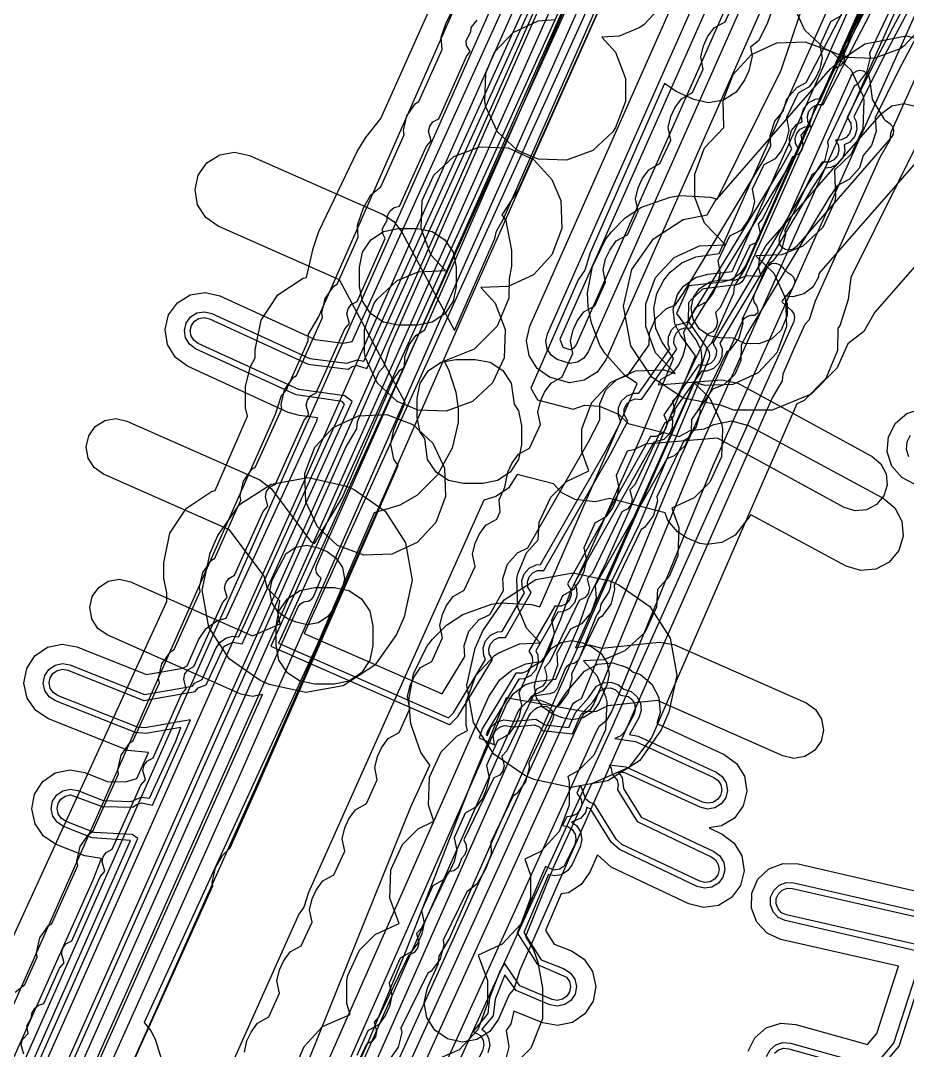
# Model space of a CAD drawing. Header units: metres. Extents: x 3158 to 3711, y 9867 to 11440.
# Drawn here: x 3415.5 to 3461.3, y 10950.5 to 11003.7 of the extents above; entities that cross this region are included whole.
import ezdxf

# ---------------------------------------------------------------- set-up
doc = ezdxf.new("R2010")
doc.units = ezdxf.units.M
doc.layers.add('AI_GREENING_EXCLUSIONS', color=1, linetype='Continuous')
doc.layers.add('AI_GREENING_LAWN', color=82, linetype='Continuous')

msp = doc.modelspace()

# ---------------------------------------------------------------- linework, layer by layer
at = {"layer": 'AI_GREENING_EXCLUSIONS'}
for points in [[(3382.78, 10873.394), (3462.328, 11052.43), (3511.922, 11163.78)], [(3503.509, 11137.439), (3438.195, 10990.621), (3426.71, 10964.515), (3405.97, 10918.159), (3385.339, 10871.288), (3385.121, 10870.977), (3384.93, 10870.855), (3384.061, 10869.104), (3383.238, 10867.868), (3382.631, 10867.115), (3382.327, 10866.87), (3381.953, 10866.761), (3381.565, 10866.803), (3381.223, 10866.99), (3380.978, 10867.295), (3380.869, 10867.669), (3380.911, 10868.057), (3382.097, 10869.729), (3382.937, 10871.286), (3463.241, 11052.023), (3463.241, 11052.023), (3512.836, 11163.374)], [(3521.677, 11141.422), (3508.024, 11110.765), (3499.294, 11091.365), (3466.273, 11016.705), (3450.337, 10981.102), (3445.111, 10968.402), (3444.895, 10968.077), (3444.56, 10967.858), (3444.271, 10967.293), (3435.504, 10947.951)], [(3522.588, 11141.009), (3508.935, 11110.353), (3500.208, 11090.959), (3467.187, 11016.3), (3451.255, 10980.705), (3446.036, 10968.022), (3445.742, 10967.526), (3445.364, 10967.211), (3445.181, 10966.879), (3436.421, 10947.553)], [(3504.422, 11137.032), (3439.109, 10990.216), (3427.624, 10964.108), (3406.885, 10917.755)], [(3413.938, 10950.256), (3428.65, 10983.373), (3428.956, 10984.343), (3429.196, 10984.603), (3429.765, 10985.884), (3430.329, 10987.165), (3430.359, 10987.516), (3430.871, 10988.399), (3443.338, 11016.751), (3443.645, 11017.754), (3443.892, 11018.023), (3445.027, 11020.584), (3445.06, 11020.945), (3445.595, 11021.847), (3458.601, 11050.998)], [(3413.938, 10950.256), (3428.65, 10983.373), (3428.956, 10984.343), (3429.196, 10984.603), (3429.765, 10985.884), (3430.329, 10987.165), (3430.359, 10987.516), (3430.871, 10988.399), (3443.338, 11016.751), (3443.645, 11017.754), (3443.892, 11018.023), (3445.027, 11020.584), (3445.06, 11020.945), (3445.595, 11021.847), (3458.601, 11050.998)], [(3462.252, 11049.365), (3449.235, 11020.188), (3448.928, 11019.223), (3448.69, 11018.966), (3448.118, 11017.684), (3447.553, 11016.399), (3447.523, 11016.054), (3447.016, 11015.177), (3434.543, 10986.812), (3434.237, 10985.816), (3433.99, 10985.547), (3432.86, 10982.988), (3432.827, 10982.627), (3432.296, 10981.728), (3417.6, 10948.643)], [(3462.252, 11049.365), (3449.235, 11020.188), (3448.928, 11019.223), (3448.69, 11018.966), (3448.118, 11017.684), (3447.553, 11016.399), (3447.523, 11016.054), (3447.016, 11015.177), (3434.543, 10986.812), (3434.237, 10985.816), (3433.99, 10985.547), (3432.86, 10982.988), (3432.827, 10982.627), (3432.296, 10981.728), (3417.6, 10948.643)], [(3469.043, 11017.102), (3460.446, 10997.909), (3460.412, 10997.548), (3459.887, 10996.662), (3456.553, 10989.228), (3456.243, 10988.266), (3456.007, 10988.012), (3455.432, 10986.73), (3454.866, 10985.444), (3454.836, 10985.102), (3454.33, 10984.228), (3441.28, 10954.618), (3440.975, 10953.636), (3440.729, 10953.367), (3440.166, 10952.09), (3439.718, 10951.451), (3439.06, 10951.032), (3438.292, 10950.896), (3437.53, 10951.066), (3436.891, 10951.514), (3436.472, 10952.172), (3436.336, 10952.94), (3436.506, 10953.702), (3437.067, 10954.978), (3437.099, 10955.339), (3437.62, 10956.231), (3450.651, 10985.799), (3450.96, 10986.805), (3451.206, 10987.074), (3452.345, 10989.636), (3452.38, 10989.997), (3452.919, 10990.9), (3456.236, 10998.296), (3456.548, 10999.279), (3456.795, 10999.545), (3465.371, 11018.702)], [(3469.043, 11017.102), (3460.446, 10997.909), (3460.412, 10997.548), (3459.887, 10996.662), (3456.553, 10989.228), (3456.243, 10988.266), (3456.007, 10988.012), (3455.432, 10986.73), (3454.866, 10985.444), (3454.836, 10985.102), (3454.33, 10984.228), (3441.28, 10954.618), (3440.975, 10953.636), (3440.729, 10953.367), (3440.166, 10952.09), (3439.718, 10951.451), (3439.06, 10951.032), (3438.292, 10950.896), (3437.53, 10951.066), (3436.891, 10951.514), (3436.472, 10952.172), (3436.336, 10952.94), (3436.506, 10953.702), (3437.067, 10954.978), (3437.099, 10955.339), (3437.62, 10956.231), (3450.651, 10985.799), (3450.96, 10986.805), (3451.206, 10987.074), (3452.345, 10989.636), (3452.38, 10989.997), (3452.919, 10990.9), (3456.236, 10998.296), (3456.548, 10999.279), (3456.795, 10999.545), (3465.371, 11018.702)], [(3414.961, 10956.096), (3423.019, 10973.688), (3423.019, 10974.139), (3422.87, 10974.889), (3422.87, 10975.691), (3423.174, 10977.222), (3424.042, 10978.519), (3425.339, 10979.387), (3425.525, 10979.424), (3427.191, 10983.277), (3427.094, 10983.702), (3427.094, 10984.833), (3427.357, 10985.844), (3427.601, 10986.296), (3427.601, 10986.715), (3427.905, 10988.246), (3428.773, 10989.543), (3430.07, 10990.411), (3430.256, 10990.448), (3430.585, 10991.953), (3430.887, 10992.832), (3432.875, 10996.971), (3433.317, 10997.687), (3434.085, 10998.679), (3442.356, 11017.204)], [(3447.213, 11009.732), (3430.126, 10972.038), (3437.265, 10968.913), (3438.43, 10970.84), (3438.392, 10971.419), (3438.643, 10972.158), (3439.158, 10972.745), (3439.719, 10973.022), (3440.432, 10974.257), (3440.391, 10974.881), (3440.642, 10975.62), (3441.157, 10976.207), (3441.694, 10976.472), (3444.828, 10981.948), (3445.411, 10983.086), (3445.407, 10983.92), (3445.721, 10984.634), (3446.285, 10985.174), (3446.869, 10985.401), (3447.966, 10986.967), (3447.98, 10987.593), (3448.294, 10988.307), (3448.858, 10988.847), (3449.299, 10989.018), (3449.721, 10989.622), (3453.921, 10996.593), (3454.262, 10997.256), (3454.217, 10997.794), (3454.453, 10998.538), (3454.884, 10999.048), (3455.086, 10999.684), (3455.589, 11000.281), (3456.086, 11000.538), (3464.845, 11017.469)], [(3446.029, 11010.269), (3428.398, 10971.375), (3437.627, 10967.333), (3437.707, 10967.373), (3438.075, 10967.74), (3439.861, 10970.695), (3439.699, 10970.977), (3439.681, 10971.249), (3439.769, 10971.508), (3439.949, 10971.713), (3440.194, 10971.834), (3440.532, 10971.83), (3441.871, 10974.148), (3441.698, 10974.439), (3441.68, 10974.711), (3441.768, 10974.97), (3441.948, 10975.175), (3442.193, 10975.296), (3442.523, 10975.294), (3445.961, 10981.311), (3446.861, 10983.014), (3446.67, 10983.365), (3446.676, 10983.638), (3446.786, 10983.888), (3446.983, 10984.077), (3447.238, 10984.176), (3447.574, 10984.142), (3449.39, 10986.734), (3449.243, 10987.038), (3449.249, 10987.311), (3449.359, 10987.561), (3449.556, 10987.75), (3449.811, 10987.849), (3450.104, 10987.834), (3455.035, 10995.923), (3455.69, 10997.107), (3455.532, 10997.377), (3455.509, 10997.649), (3455.591, 10997.91), (3455.767, 10998.118), (3456.01, 10998.244), (3456.321, 10998.255), (3456.164, 10998.524), (3456.141, 10998.796), (3456.224, 10999.056), (3456.4, 10999.265), (3456.643, 10999.391), (3456.962, 10999.399), (3466.021, 11016.913)], [(3446.303, 11010.145), (3428.797, 10971.528), (3437.583, 10967.681), (3437.841, 10967.934), (3439.51, 10970.694), (3439.409, 10970.899), (3439.384, 10971.289), (3439.509, 10971.658), (3439.766, 10971.951), (3440.116, 10972.124), (3440.365, 10972.14), (3441.518, 10974.138), (3441.408, 10974.361), (3441.383, 10974.751), (3441.508, 10975.12), (3441.765, 10975.413), (3442.115, 10975.586), (3442.352, 10975.601), (3445.7, 10981.458), (3446.502, 10982.986), (3446.375, 10983.313), (3446.383, 10983.703), (3446.54, 10984.061), (3446.822, 10984.33), (3447.186, 10984.472), (3447.435, 10984.466), (3449.038, 10986.754), (3448.947, 10986.986), (3448.956, 10987.376), (3449.113, 10987.733), (3449.395, 10988.003), (3449.938, 10988.14), (3454.778, 10996.077), (3455.34, 10997.107), (3455.243, 10997.294), (3455.21, 10997.683), (3455.329, 10998.055), (3455.58, 10998.353), (3455.871, 10998.503), (3455.843, 10998.829), (3455.961, 10999.201), (3456.213, 10999.499), (3456.559, 10999.679), (3456.778, 10999.697), (3465.749, 11017.041)], [(3431.02, 10949.147), (3439.677, 10968.785), (3440.248, 10969.642), (3440.859, 10970.14), (3441.583, 10970.463), (3442.459, 10970.611), (3443.378, 10972.737), (3443.908, 10974.224), (3444.846, 10976.152), (3447.584, 10982.294), (3449.216, 10986.259), (3448.628, 10987.097), (3448.316, 10987.817), (3448.208, 10988.843), (3448.364, 10989.613), (3448.717, 10990.318), (3449.047, 10990.724), (3449.655, 10991.206), (3450.371, 10991.517), (3451.583, 10991.694), (3462.009, 11015.171)], [(3431.934, 10948.742), (3440.592, 10968.382), (3440.945, 10968.926), (3441.575, 10969.394), (3442.082, 10969.556), (3443.139, 10969.677), (3444.311, 10972.377), (3444.816, 10973.806), (3445.757, 10975.738), (3448.502, 10981.897), (3450.353, 10986.396), (3449.578, 10987.462), (3449.288, 10988.049), (3449.208, 10988.818), (3449.43, 10989.57), (3449.733, 10989.997), (3450.359, 10990.45), (3450.99, 10990.628), (3452.262, 10990.759), (3463.157, 11015.292)], [(3463.38, 11014.562), (3452.954, 10991.085), (3452.662, 10990.652), (3452.239, 10990.345), (3451.737, 10990.202), (3450.021, 10990.025), (3449.38, 10988.583), (3450.407, 10987.172), (3450.635, 10986.704), (3450.69, 10986.186), (3450.564, 10985.68), (3444.161, 10971.302), (3444.869, 10971.457), (3445.511, 10971.283), (3448.484, 10971.59), (3449.245, 10971.47), (3456.083, 10968.444), (3456.561, 10968.107), (3456.875, 10967.613), (3456.975, 10967.037), (3456.847, 10966.465), (3456.511, 10965.987), (3456.016, 10965.673), (3455.44, 10965.573), (3454.869, 10965.701), (3448.396, 10968.565), (3445.819, 10968.299), (3445.226, 10967.998), (3444.641, 10967.981), (3440.569, 10968.703), (3438.835, 10964.489), (3435.398, 10955.659), (3433.428, 10950.912), (3418.391, 10917.058)], [(3468.442, 11012.892), (3463.683, 11002.599), (3462.084, 10997.87), (3458.389, 10990.447), (3458.244, 10989.304), (3457.818, 10987.951), (3457.72, 10987.825), (3457.704, 10986.676), (3457.1, 10985.231), (3455.977, 10984.087), (3455.603, 10983.914), (3448.087, 10966.634), (3446.918, 10965.107), (3444.986, 10964.258), (3443.03, 10959.997), (3441.562, 10956.357), (3441.975, 10955.683), (3442.212, 10955.037), (3442.457, 10953.688), (3442.457, 10952.104), (3441.837, 10950.582), (3440.65, 10949.395)], [(3449.104, 11012.696), (3441.195, 10994.98), (3440.339, 10993.689), (3440.549, 10993.374), (3440.853, 10991.844), (3440.853, 10991.038), (3440.722, 10990.378), (3440.707, 10989.376), (3440.102, 10987.932), (3438.915, 10986.745), (3437.359, 10986.125), (3437.591, 10985.687), (3437.969, 10984.511), (3438.09, 10983.678), (3438.085, 10982.955), (3437.771, 10981.615), (3437.019, 10980.241), (3435.948, 10979.175), (3435.077, 10978.669), (3433.741, 10978.268), (3430.781, 10971.423), (3421.847, 10951.921), (3422.2, 10951.485), (3422.432, 10951.049), (3422.882, 10949.549)], [(3417.726, 10945.878), (3427.981, 10968.884), (3427.463, 10968.774), (3426.856, 10968.902), (3419.934, 10971.965), (3419.456, 10972.302), (3419.142, 10972.796), (3419.042, 10973.373), (3419.17, 10973.944), (3419.506, 10974.423), (3420.001, 10974.736), (3420.577, 10974.837), (3421.148, 10974.709), (3427.463, 10971.914), (3428.88, 10972.542), (3428.773, 10973.13), (3428.874, 10973.732), (3428.237, 10974.367), (3428.057, 10975.007), (3426.268, 10977.397), (3419.751, 10980.281), (3419.272, 10980.617), (3418.959, 10981.112), (3418.859, 10981.688), (3418.986, 10982.259), (3419.323, 10982.738), (3419.817, 10983.052), (3420.394, 10983.152), (3420.965, 10983.024), (3427.841, 10979.982), (3428.435, 10979.509), (3430.459, 10976.804), (3430.668, 10976.698), (3432.087, 10979.06), (3434.746, 10985.175), (3435.079, 10985.656), (3435.318, 10985.81), (3435.34, 10986.343), (3435.563, 10986.959), (3435.897, 10987.44), (3436.368, 10987.743), (3446.809, 11011.747)], [(3413.814, 10944.05), (3421.531, 10961.438), (3421.231, 10961.646), (3419.273, 10961.746), (3417.792, 10962.337), (3417.563, 10962.485), (3417.408, 10962.71), (3417.351, 10962.977), (3417.401, 10963.246), (3417.549, 10963.475), (3417.775, 10963.63), (3418.042, 10963.687), (3419.676, 10963.093), (3421.273, 10963.045), (3421.462, 10963.199), (3421.724, 10963.277), (3422.293, 10963.156), (3424.254, 10967.574), (3421.895, 10967.15), (3421.513, 10967.189), (3417.382, 10968.835), (3417.153, 10968.983), (3416.998, 10969.208), (3416.942, 10969.476), (3416.991, 10969.744), (3417.14, 10969.973), (3417.365, 10970.128), (3417.632, 10970.185), (3417.901, 10970.135), (3421.845, 10968.564), (3424.5, 10969.04), (3424.654, 10969.23), (3425.054, 10969.376), (3425.994, 10971.385), (3426.438, 10971.593), (3426.918, 10971.501), (3432.601, 10984.037), (3432.225, 10984.32), (3429.847, 10984.652), (3424.642, 10987.039), (3424.421, 10987.199), (3424.278, 10987.431), (3424.234, 10987.701), (3424.298, 10987.967), (3424.458, 10988.188), (3424.69, 10988.331), (3424.96, 10988.375), (3425.226, 10988.311), (3430.333, 10985.969), (3432.4, 10985.709), (3432.604, 10985.843), (3432.872, 10985.896), (3433.374, 10985.743), (3444.695, 11010.716)], [(3413.353, 10946.215), (3419.211, 10959.292), (3419.645, 10960.393), (3418.792, 10960.539), (3417.311, 10961.129), (3416.656, 10961.554), (3416.214, 10962.197), (3416.051, 10962.96), (3416.193, 10963.727), (3416.618, 10964.382), (3417.261, 10964.824), (3418.024, 10964.987), (3418.791, 10964.845), (3419.944, 10964.385), (3420.884, 10964.357), (3421.483, 10964.535), (3422.078, 10965.875), (3421.031, 10965.981), (3416.901, 10967.627), (3416.246, 10968.052), (3415.804, 10968.695), (3415.642, 10969.458), (3415.784, 10970.225), (3416.208, 10970.88), (3416.851, 10971.322), (3417.614, 10971.485), (3418.382, 10971.343), (3421.981, 10969.909), (3423.85, 10970.244), (3424.07, 10970.363), (3424.666, 10971.706), (3425.066, 10972.295), (3425.647, 10972.707), (3426.09, 10972.824), (3430.776, 10983.039), (3430.81, 10983.188), (3429.888, 10983.304), (3429.305, 10983.47), (3424.1, 10985.857), (3423.468, 10986.315), (3423.059, 10986.979), (3422.935, 10987.75), (3423.116, 10988.509), (3423.573, 10989.141), (3424.238, 10989.55), (3425.008, 10989.674), (3425.767, 10989.493), (3430.693, 10987.234), (3432.139, 10987.052), (3432.601, 10987.142), (3443.139, 11010.432)], [(3413.644, 10944.405), (3421.151, 10961.321), (3419.162, 10961.468), (3417.681, 10962.058), (3417.354, 10962.27), (3417.132, 10962.592), (3417.051, 10962.973), (3417.122, 10963.357), (3417.335, 10963.684), (3417.656, 10963.905), (3418.038, 10963.987), (3418.421, 10963.916), (3419.738, 10963.391), (3421.179, 10963.348), (3421.697, 10963.576), (3422.127, 10963.522), (3423.492, 10966.475), (3423.75, 10967.178), (3421.948, 10966.855), (3421.401, 10966.91), (3417.271, 10968.556), (3416.944, 10968.768), (3416.723, 10969.09), (3416.642, 10969.471), (3416.712, 10969.855), (3416.925, 10970.182), (3417.246, 10970.404), (3417.628, 10970.485), (3418.012, 10970.414), (3421.876, 10968.874), (3424.346, 10969.317), (3424.463, 10969.461), (3424.847, 10969.651), (3425.58, 10971.3), (3425.78, 10971.595), (3426.07, 10971.801), (3426.415, 10971.892), (3426.75, 10971.858), (3432.209, 10983.899), (3432.086, 10984.035), (3429.722, 10984.379), (3424.517, 10986.766), (3424.201, 10986.995), (3423.996, 10987.327), (3423.934, 10987.712), (3424.025, 10988.092), (3424.254, 10988.408), (3424.586, 10988.613), (3424.971, 10988.674), (3425.351, 10988.584), (3430.416, 10986.261), (3432.336, 10986.019), (3432.873, 10986.196), (3433.218, 10986.126), (3444.328, 11010.633)], [(3462.853, 11007.743), (3459.71, 11001.778), (3458.192, 10998.729), (3458.385, 10998.429), (3458.408, 10998.157), (3458.325, 10997.897), (3458.149, 10997.688), (3457.907, 10997.562), (3457.595, 10997.552), (3457.752, 10997.283), (3457.775, 10997.01), (3457.693, 10996.75), (3457.517, 10996.541), (3457.274, 10996.416), (3456.912, 10996.421), (3456.149, 10995.251), (3451.263, 10987.045), (3451.441, 10986.707), (3451.435, 10986.434), (3451.325, 10986.184), (3451.127, 10985.995), (3450.873, 10985.896), (3450.536, 10985.93), (3448.721, 10983.339), (3448.868, 10983.034), (3448.862, 10982.761), (3448.752, 10982.511), (3448.554, 10982.323), (3448.3, 10982.224), (3448.027, 10982.23), (3443.737, 10974.597), (3443.916, 10974.301), (3443.934, 10974.029), (3443.846, 10973.77), (3443.666, 10973.565), (3443.421, 10973.444), (3443.083, 10973.448), (3441.744, 10971.13), (3441.917, 10970.839), (3441.935, 10970.567), (3441.847, 10970.308), (3441.667, 10970.103), (3441.422, 10969.982), (3441.071, 10969.991), (3439.33, 10967.11), (3439.177, 10966.633), (3439.96, 10966.28), (3439.904, 10966.761), (3440.024, 10967.006), (3440.228, 10967.187), (3440.486, 10967.277), (3440.979, 10967.202), (3442.029, 10967.316), (3442.277, 10967.202), (3442.443, 10967.023), (3444.008, 10966.847), (3444.424, 10967.826), (3445.068, 10968.521), (3445.432, 10969.074), (3445.674, 10969.2), (3445.946, 10969.224), (3446.207, 10969.142), (3446.482, 10968.841), (3446.884, 10968.771), (3447.094, 10968.596), (3447.22, 10968.353), (3447.244, 10968.081), (3447.162, 10967.821), (3446.681, 10966.944), (3446.506, 10966.735), (3446.184, 10966.601), (3447.262, 10966.445), (3451.304, 10964.593), (3451.526, 10964.433), (3451.669, 10964.201), (3451.712, 10963.931), (3451.649, 10963.665), (3451.489, 10963.444), (3451.257, 10963.301), (3450.987, 10963.257), (3450.721, 10963.32), (3446.781, 10965.125), (3445.895, 10965.225), (3446.001, 10965.065), (3446.048, 10964.763), (3446.301, 10964.456), (3446.365, 10964.191), (3446.327, 10963.95), (3447.343, 10962.305), (3451.174, 10960.49), (3451.393, 10960.327), (3451.534, 10960.093), (3451.574, 10959.822), (3451.507, 10959.558), (3451.344, 10959.338), (3451.11, 10959.198), (3450.84, 10959.158), (3450.575, 10959.225), (3446.557, 10961.128), (3446.261, 10961.393), (3445.136, 10963.213), (3444.903, 10963.287), (3444.694, 10963.463), (3444.445, 10964.129), (3444.376, 10964.143), (3444.222, 10963.782), (3444.455, 10963.458), (3444.483, 10963.186), (3444.404, 10962.925), (3444.232, 10962.713), (3443.991, 10962.583), (3443.702, 10962.561), (3443.487, 10962.108), (3443.762, 10962.05), (3443.985, 10961.893), (3444.132, 10961.662), (3444.179, 10961.393), (3444.119, 10961.126), (3443.557, 10959.989), (3443.326, 10959.842), (3443.057, 10959.795), (3442.605, 10959.986), (3441.14, 10956.548), (3442.188, 10954.914), (3443.689, 10954.26), (3443.844, 10954.035), (3443.901, 10953.768), (3443.852, 10953.499), (3443.703, 10953.27), (3443.479, 10953.115), (3443.212, 10953.058), (3442.943, 10953.107), (3441.274, 10953.806), (3440.476, 10954.989), (3440.246, 10954.575), (3439.708, 10953.186), (3439.628, 10952.377), (3438.862, 10951.454), (3439.243, 10951.246), (3439.381, 10951.01), (3439.419, 10950.74), (3439.349, 10950.476), (3437.99, 10947.678)], [(3463.035, 11007.443), (3459.977, 11001.64), (3458.545, 10998.76), (3458.673, 10998.512), (3458.706, 10998.124), (3458.588, 10997.752), (3458.336, 10997.453), (3458.046, 10997.303), (3458.074, 10996.977), (3457.955, 10996.605), (3457.704, 10996.307), (3457.357, 10996.128), (3457.07, 10996.103), (3456.406, 10995.097), (3451.62, 10987.057), (3451.736, 10986.759), (3451.728, 10986.369), (3451.57, 10986.012), (3451.288, 10985.742), (3450.925, 10985.601), (3450.676, 10985.606), (3449.073, 10983.319), (3449.163, 10983.086), (3449.155, 10982.696), (3448.997, 10982.339), (3448.715, 10982.07), (3448.203, 10981.931), (3444.091, 10974.613), (3444.206, 10974.379), (3444.231, 10973.989), (3444.106, 10973.62), (3443.849, 10973.327), (3443.499, 10973.154), (3443.25, 10973.138), (3442.097, 10971.14), (3442.207, 10970.917), (3442.232, 10970.527), (3442.107, 10970.158), (3441.85, 10969.865), (3441.5, 10969.692), (3441.231, 10969.674), (3439.605, 10966.985), (3439.544, 10966.797), (3439.61, 10966.767), (3439.785, 10967.187), (3440.076, 10967.446), (3440.445, 10967.574), (3440.994, 10967.509), (3442.098, 10967.608), (3442.579, 10967.31), (3443.818, 10967.17), (3444.148, 10967.944), (3444.827, 10968.706), (3445.244, 10969.308), (3445.59, 10969.488), (3445.979, 10969.523), (3446.351, 10969.405), (3446.652, 10969.151), (3447.028, 10969.034), (3447.327, 10968.784), (3447.508, 10968.438), (3447.542, 10968.049), (3447.425, 10967.677), (3446.954, 10966.816), (3447.387, 10966.717), (3451.429, 10964.866), (3451.745, 10964.637), (3451.95, 10964.305), (3452.012, 10963.92), (3451.922, 10963.54), (3451.693, 10963.224), (3451.361, 10963.019), (3450.976, 10962.957), (3450.596, 10963.048), (3446.7, 10964.832), (3446.364, 10964.87), (3446.574, 10964.582), (3446.636, 10964.02), (3447.552, 10962.538), (3451.303, 10960.761), (3451.616, 10960.528), (3451.816, 10960.193), (3451.873, 10959.807), (3451.778, 10959.429), (3451.546, 10959.116), (3451.211, 10958.915), (3450.825, 10958.858), (3450.446, 10958.954), (3446.428, 10960.857), (3446.006, 10961.235), (3444.934, 10962.969), (3444.745, 10963.036), (3444.669, 10962.784), (3444.423, 10962.482), (3443.942, 10962.283), (3444.203, 10962.1), (3444.411, 10961.77), (3444.478, 10961.386), (3444.393, 10961.005), (3443.989, 10960.091), (3443.764, 10959.771), (3443.435, 10959.562), (3443.05, 10959.495), (3442.751, 10959.563), (3441.478, 10956.576), (3442.388, 10955.157), (3443.571, 10954.687), (3443.898, 10954.475), (3444.12, 10954.153), (3444.201, 10953.772), (3444.131, 10953.388), (3443.919, 10953.061), (3443.597, 10952.839), (3443.216, 10952.758), (3442.832, 10952.828), (3441.084, 10953.575), (3440.507, 10954.386), (3440.005, 10953.119), (3439.902, 10952.256), (3439.309, 10951.566), (3439.468, 10951.445), (3439.665, 10951.109), (3439.718, 10950.722), (3439.619, 10950.345)], [(3463.676, 11006.506), (3460.865, 11001.18), (3459.641, 10998.705), (3459.7, 10998.012), (3459.464, 10997.269), (3459.033, 10996.758), (3458.831, 10996.122), (3458.328, 10995.525), (3457.691, 10995.196), (3457.262, 10994.581), (3453.062, 10987.609), (3452.718, 10986.941), (3452.704, 10986.152), (3452.389, 10985.438), (3451.826, 10984.899), (3451.242, 10984.672), (3450.145, 10983.105), (3450.131, 10982.48), (3449.816, 10981.765), (3449.253, 10981.226), (3448.87, 10981.077), (3445.18, 10974.511), (3445.223, 10973.859), (3444.972, 10973.12), (3444.457, 10972.533), (3443.896, 10972.256), (3443.183, 10971.021), (3443.224, 10970.397), (3442.973, 10969.658), (3442.458, 10969.071), (3441.855, 10968.773), (3441.751, 10968.603), (3442.33, 10968.581), (3443.19, 10968.247), (3443.685, 10968.997), (3444.618, 10970.088), (3445.31, 10970.448), (3446.087, 10970.517), (3446.831, 10970.282), (3447.133, 10970.029), (3447.509, 10969.911), (3448.107, 10969.41), (3448.468, 10968.718), (3448.536, 10967.941), (3448.357, 10967.373), (3451.846, 10965.775), (3452.478, 10965.318), (3452.887, 10964.654), (3453.011, 10963.883), (3452.831, 10963.124), (3452.374, 10962.491), (3451.71, 10962.082), (3451.068, 10961.979), (3451.731, 10961.665), (3452.357, 10961.199), (3452.758, 10960.53), (3452.872, 10959.758), (3452.682, 10959.001), (3452.217, 10958.374), (3451.547, 10957.974), (3450.775, 10957.86), (3450.018, 10958.05), (3446, 10959.953), (3445.299, 10960.581), (3444.903, 10959.686), (3444.454, 10959.048), (3443.795, 10958.63), (3443.412, 10958.563), (3442.606, 10956.67), (3443.056, 10955.967), (3443.94, 10955.616), (3444.595, 10955.192), (3445.038, 10954.549), (3445.201, 10953.786), (3445.06, 10953.019), (3444.636, 10952.364), (3443.993, 10951.921), (3443.23, 10951.758), (3442.463, 10951.899), (3440.966, 10952.497), (3440.818, 10951.855), (3440.574, 10951.497), (3440.716, 10950.662), (3440.519, 10949.907)], [(3428.52, 10945.408), (3435.646, 10963.077), (3436.629, 10965.23), (3436.167, 10965.888), (3435.644, 10967.364), (3435.539, 10968.593), (3435.787, 10969.947), (3436.47, 10971.356), (3436.769, 10971.75), (3437.487, 10972.473), (3438.332, 10973.022), (3439.808, 10973.545), (3440.314, 10973.619), (3441.895, 10973.531), (3442.316, 10973.421), (3447.338, 10984.963), (3446.682, 10985.389), (3445.663, 10986.527), (3445.41, 10986.952), (3444.975, 10988.108), (3444.813, 10988.934), (3444.782, 10989.657), (3445.03, 10991.011), (3445.713, 10992.42), (3446.012, 10992.814), (3446.73, 10993.537), (3447.575, 10994.086), (3449.051, 10994.609), (3449.558, 10994.683), (3451.138, 10994.595), (3451.474, 10994.507), (3454.793, 11001.176), (3456.325, 11005.747)], [(3459.682, 11005.801), (3458.212, 11002.657), (3457.965, 11002.385), (3458.087, 11001.89), (3458.022, 11001.625), (3457.86, 11001.405), (3457.555, 11001.253), (3456.049, 10998.078), (3455.799, 10997.809), (3455.916, 10997.313), (3455.848, 10997.049), (3455.684, 10996.831), (3455.377, 10996.682), (3453.842, 10993.491), (3453.592, 10993.221), (3453.709, 10992.726), (3453.641, 10992.461), (3453.477, 10992.243), (3453.17, 10992.094), (3451.635, 10988.903), (3451.385, 10988.633), (3451.502, 10988.138), (3451.434, 10987.873), (3451.27, 10987.655), (3450.963, 10987.506), (3449.428, 10984.315), (3449.178, 10984.046), (3449.295, 10983.55), (3449.227, 10983.285), (3449.063, 10983.067), (3448.756, 10982.918), (3447.221, 10979.727), (3446.971, 10979.458), (3447.088, 10978.962), (3447.02, 10978.697), (3446.856, 10978.479), (3446.55, 10978.33), (3445.015, 10975.139), (3444.764, 10974.87), (3444.881, 10974.374), (3444.813, 10974.109), (3444.649, 10973.891), (3444.343, 10973.742), (3442.808, 10970.551), (3442.557, 10970.282), (3442.674, 10969.786), (3442.606, 10969.521), (3442.442, 10969.303), (3442.136, 10969.154), (3440.601, 10965.963), (3440.35, 10965.694), (3440.468, 10965.198), (3440.399, 10964.934), (3440.235, 10964.715), (3439.929, 10964.566), (3438.38, 10961.358), (3438.504, 10961.099), (3438.513, 10960.826), (3438.417, 10960.57), (3438.257, 10960.4), (3438.087, 10959.933), (3437.869, 10959.768), (3437.589, 10959.701), (3436.187, 10956.787), (3435.936, 10956.518), (3436.054, 10956.022), (3435.986, 10955.758), (3435.821, 10955.539), (3435.515, 10955.39), (3433.988, 10952.21), (3433.743, 10951.936), (3433.87, 10951.443), (3433.807, 10951.177), (3433.647, 10950.956), (3433.343, 10950.801), (3431.87, 10947.581)], [(3427.035, 10950.39), (3427.17, 10950.96), (3427.379, 10951.414), (3427.722, 10951.888), (3428.292, 10952.207), (3428.852, 10953.428), (3428.721, 10954.068), (3428.856, 10954.637), (3429.064, 10955.092), (3429.407, 10955.566), (3429.978, 10955.884), (3430.537, 10957.105), (3430.406, 10957.745), (3430.542, 10958.315), (3430.75, 10958.769), (3431.093, 10959.243), (3431.663, 10959.562), (3432.223, 10960.783), (3432.092, 10961.423), (3432.227, 10961.992), (3432.436, 10962.447), (3432.779, 10962.921), (3433.349, 10963.239), (3433.909, 10964.46), (3433.778, 10965.1), (3433.913, 10965.67), (3434.122, 10966.124), (3434.465, 10966.598), (3435.035, 10966.917), (3435.595, 10968.138), (3435.464, 10968.778), (3435.599, 10969.347), (3435.807, 10969.802), (3436.15, 10970.276), (3436.721, 10970.594), (3437.28, 10971.815), (3437.149, 10972.455), (3437.285, 10973.025), (3437.493, 10973.479), (3437.836, 10973.953), (3438.406, 10974.272), (3438.966, 10975.493), (3438.835, 10976.133), (3438.97, 10976.702), (3439.179, 10977.157), (3439.522, 10977.631), (3440.092, 10977.949), (3440.263, 10978.322), (3440.209, 10978.955), (3440.499, 10979.612), (3440.656, 10980.38), (3440.865, 10980.834), (3441.208, 10981.309), (3441.778, 10981.627), (3442.338, 10982.848), (3442.207, 10983.488), (3442.342, 10984.057), (3442.55, 10984.512), (3442.893, 10984.986), (3443.464, 10985.304), (3444.023, 10986.525), (3443.892, 10987.165), (3444.028, 10987.735), (3444.236, 10988.189), (3444.579, 10988.664), (3445.149, 10988.982), (3445.709, 10990.203), (3445.578, 10990.843), (3445.713, 10991.412), (3445.922, 10991.867), (3446.265, 10992.341), (3446.835, 10992.66), (3447.395, 10993.88), (3447.264, 10994.52), (3447.399, 10995.09), (3447.608, 10995.544), (3447.951, 10996.019), (3448.521, 10996.337), (3449.081, 10997.558), (3448.95, 10998.198), (3449.085, 10998.767), (3449.293, 10999.222), (3449.636, 10999.696), (3450.207, 11000.015), (3450.762, 11001.223), (3450.631, 11001.864), (3450.768, 11002.433), (3450.976, 11002.887), (3451.32, 11003.361), (3451.891, 11003.679), (3452.44, 11004.872)], [(3460.691, 11004.889), (3459.352, 11002.055), (3459.386, 11001.832), (3459.2, 11001.075), (3458.738, 11000.446), (3458.564, 11000.341), (3457.183, 10997.464), (3457.214, 10997.241), (3457.02, 10996.485), (3456.551, 10995.862), (3456.376, 10995.758), (3454.976, 10992.876), (3455.007, 10992.653), (3454.813, 10991.897), (3454.344, 10991.274), (3454.169, 10991.171), (3452.769, 10988.288), (3452.8, 10988.065), (3452.606, 10987.31), (3452.137, 10986.686), (3451.962, 10986.583), (3450.562, 10983.7), (3450.593, 10983.477), (3450.399, 10982.722), (3449.93, 10982.098), (3449.755, 10981.995), (3448.355, 10979.112), (3448.386, 10978.889), (3448.192, 10978.134), (3447.723, 10977.51), (3447.548, 10977.407), (3446.148, 10974.525), (3446.179, 10974.302), (3445.985, 10973.546), (3445.516, 10972.922), (3445.341, 10972.819), (3443.941, 10969.937), (3443.972, 10969.714), (3443.778, 10968.958), (3443.309, 10968.334), (3443.134, 10968.231), (3441.734, 10965.349), (3441.766, 10965.126), (3441.571, 10964.37), (3441.102, 10963.746), (3440.927, 10963.643), (3439.775, 10961.247), (3439.796, 10960.616), (3439.522, 10959.885), (3439.058, 10959.069), (3438.537, 10958.675), (3437.32, 10956.173), (3437.352, 10955.95), (3437.157, 10955.194), (3436.688, 10954.57), (3436.513, 10954.467), (3435.133, 10951.618), (3435.169, 10951.396), (3434.989, 10950.636), (3434.532, 10950.004)], [(3454.321, 11004.31), (3454.071, 11003.571), (3453.614, 11002.694), (3453.202, 11002.36), (3453.282, 11001.9), (3453.113, 11001.138), (3452.911, 11000.68), (3452.462, 11000.041), (3451.804, 10999.622), (3451.034, 10999.488), (3450.272, 10999.658), (3449.358, 11000.062), (3448.757, 11000.484), (3444.912, 10991.728), (3444.644, 10990.826), (3444.3, 10990.335), (3441.837, 10984.726), (3442.186, 10984.125), (3444.038, 10983.643), (3444.625, 10983.846), (3445.404, 10983.801), (3446.372, 10983.376), (3446.877, 10982.902), (3449.51, 10982.216), (3450.083, 10982.534), (3450.83, 10982.62), (3451.313, 10982.844), (3452.214, 10983.027), (3453.102, 10982.788), (3460.054, 10979.036), (3460.656, 10978.538), (3461.021, 10977.849), (3461.094, 10977.072), (3460.865, 10976.326), (3460.367, 10975.725), (3459.677, 10975.36), (3458.9, 10975.286), (3458.155, 10975.516), (3453.223, 10978.177), (3452.402, 10977.126), (3451.724, 10976.739), (3450.95, 10976.641), (3450.584, 10976.697), (3449.897, 10976.984), (3449.436, 10977.289), (3448.924, 10977.877), (3448.792, 10978.27), (3445.921, 10979.018), (3445.167, 10978.84), (3444.143, 10978.965), (3443.441, 10979.305), (3443.025, 10979.773), (3441.147, 10980.262), (3440.687, 10979.552), (3440.038, 10979.119), (3439.421, 10978.927), (3430.349, 10958.636), (3430.11, 10957.882), (3429.846, 10957.511), (3420.537, 10936.69)], [(3448.67, 11004.559), (3447.71, 11003.527), (3447.489, 11003.378), (3446.406, 11002.925), (3445.523, 11002.87), (3446.227, 11002.095), (3446.735, 11000.74), (3446.735, 10999.553), (3446.227, 10998.198), (3446.078, 10997.977), (3445.046, 10997.017), (3443.691, 10996.509), (3442.233, 10996.564), (3441.15, 10997.017), (3440.118, 10997.977), (3439.515, 10999.282), (3439.461, 10999.553), (3439.515, 11001.011), (3439.968, 11002.095), (3440.928, 11003.126), (3442.233, 11003.729), (3443.115, 11003.784)], [(3462.623, 11004.817), (3462.115, 11003.462), (3461.155, 11002.431), (3460.934, 11002.281), (3459.579, 11001.773), (3458.121, 11001.828), (3457.037, 11002.281), (3456.006, 11003.241), (3455.403, 11004.546)], [(3406.449, 10917.043), (3425.404, 10958.992), (3425.374, 10959.163), (3425.548, 10959.924), (3425.911, 10960.547), (3426.293, 10960.955), (3427.67, 10963.994), (3434.986, 10980.732), (3434.766, 10981.06), (3434.615, 10981.826), (3434.768, 10982.591), (3435.347, 10983.983), (3431.957, 10990.325), (3425.674, 10993.105), (3425.036, 10993.554), (3424.618, 10994.213), (3424.484, 10994.982), (3424.654, 10995.744), (3425.103, 10996.382), (3425.762, 10996.8), (3426.531, 10996.934), (3427.293, 10996.763), (3434.206, 10993.704), (3434.757, 10993.341), (3435.161, 10992.818), (3437.893, 10987.706), (3439.989, 10992.472), (3440.071, 10992.842), (3440.42, 10993.452), (3445.136, 11004.173)], [(3415.183, 10953.479), (3415.691, 10953.89), (3416.33, 10955.304), (3416.291, 10955.526), (3416.461, 10956.288), (3416.909, 10956.926), (3417.081, 10957.035), (3418.42, 10960.035), (3418.381, 10960.257), (3418.551, 10961.019), (3419, 10961.657), (3419.178, 10961.77), (3420.53, 10964.766), (3420.493, 10964.988), (3420.666, 10965.749), (3421.117, 10966.386), (3421.289, 10966.494), (3422.64, 10969.488), (3422.602, 10969.71), (3422.776, 10970.471), (3423.227, 10971.108), (3423.399, 10971.216), (3424.75, 10974.21), (3424.712, 10974.433), (3424.886, 10975.193), (3425.337, 10975.83), (3425.509, 10975.938), (3426.86, 10978.933), (3426.822, 10979.155), (3426.995, 10979.916), (3427.447, 10980.552), (3427.618, 10980.66), (3428.97, 10983.655), (3428.932, 10983.877), (3429.105, 10984.638), (3429.556, 10985.275), (3429.728, 10985.383), (3431.08, 10988.377), (3431.042, 10988.599), (3431.215, 10989.36), (3431.666, 10989.997), (3431.838, 10990.105), (3432.921, 10992.529), (3432.882, 10993.159), (3433.2, 10994.042), (3433.575, 10994.726), (3434.085, 10995.135), (3435.299, 10997.822), (3435.262, 10998.044), (3435.435, 10998.805), (3435.886, 10999.441), (3436.058, 10999.55), (3437.255, 11002.248), (3437.213, 11002.879), (3437.463, 11003.618), (3437.739, 11004.153)], [(3457.908, 11003.99), (3457.338, 11003.67), (3456.783, 11002.449), (3456.915, 11001.809), (3456.781, 11001.239), (3456.574, 11000.784), (3456.233, 11000.309), (3455.663, 10999.989), (3455.068, 10998.717), (3455.188, 10998.075), (3455.042, 10997.508), (3454.826, 10997.057), (3454.474, 10996.589), (3453.898, 10996.281), (3453.29, 10995.014), (3453.41, 10994.372), (3453.264, 10993.805), (3453.048, 10993.354), (3452.697, 10992.886), (3452.121, 10992.578), (3451.512, 10991.311), (3451.632, 10990.669), (3451.486, 10990.102), (3451.27, 10989.651), (3450.919, 10989.183), (3450.343, 10988.875), (3449.734, 10987.608), (3449.854, 10986.966), (3449.709, 10986.399), (3449.492, 10985.948), (3449.141, 10985.48), (3448.565, 10985.172), (3448.431, 10984.892), (3451.701, 10985.158), (3452.541, 10984.98), (3459.489, 10981.188), (3459.938, 10980.813), (3460.209, 10980.294), (3460.261, 10979.711), (3460.087, 10979.153), (3459.711, 10978.703), (3459.193, 10978.432), (3458.61, 10978.38), (3458.051, 10978.555), (3451.498, 10982.132), (3447.766, 10981.828), (3447.167, 10981.54), (3446.825, 10981.474), (3446.26, 10980.209), (3446.397, 10979.571), (3446.267, 10979), (3446.063, 10978.543), (3445.724, 10978.066), (3445.157, 10977.742), (3444.583, 10976.459), (3444.72, 10975.821), (3444.59, 10975.25), (3444.386, 10974.793), (3444.048, 10974.316), (3443.48, 10973.992), (3442.907, 10972.709), (3443.044, 10972.071), (3442.914, 10971.5), (3442.709, 10971.043), (3442.371, 10970.566), (3441.804, 10970.242), (3441.23, 10968.959), (3441.367, 10968.321), (3441.237, 10967.75), (3441.033, 10967.293), (3440.694, 10966.816), (3440.127, 10966.492), (3439.553, 10965.209), (3439.69, 10964.571), (3439.56, 10964), (3439.356, 10963.543), (3439.018, 10963.066), (3438.45, 10962.742), (3437.877, 10961.459), (3438.014, 10960.821), (3437.884, 10960.25), (3437.68, 10959.793), (3437.341, 10959.316), (3436.774, 10958.992), (3436.2, 10957.709), (3436.337, 10957.071), (3436.207, 10956.5), (3436.003, 10956.043), (3435.665, 10955.566), (3435.097, 10955.242), (3434.524, 10953.959), (3434.661, 10953.321), (3434.531, 10952.75), (3434.327, 10952.293), (3433.988, 10951.816), (3433.421, 10951.492), (3432.847, 10950.209)], [(3415.633, 10950.273), (3415.5, 10950.765), (3415.559, 10951.031), (3415.862, 10951.347), (3415.784, 10951.74), (3416.026, 10952.175), (3416.051, 10952.407), (3416.181, 10952.647), (3416.394, 10952.818), (3416.672, 10952.894), (3417.482, 10954.727), (3417.724, 10955.004), (3417.59, 10955.496), (3417.65, 10955.762), (3417.807, 10955.986), (3418.109, 10956.145), (3419.573, 10959.458), (3419.814, 10959.735), (3419.681, 10960.227), (3419.74, 10960.493), (3419.897, 10960.717), (3420.203, 10960.876), (3421.681, 10964.184), (3421.923, 10964.46), (3421.792, 10964.952), (3421.853, 10965.219), (3422.011, 10965.441), (3422.313, 10965.599), (3423.79, 10968.906), (3424.033, 10969.182), (3423.902, 10969.675), (3423.963, 10969.941), (3424.12, 10970.164), (3424.423, 10970.321), (3425.9, 10973.628), (3426.143, 10973.905), (3426.012, 10974.397), (3426.072, 10974.663), (3426.23, 10974.886), (3426.533, 10975.044), (3428.01, 10978.351), (3428.253, 10978.627), (3428.122, 10979.119), (3428.182, 10979.385), (3428.34, 10979.608), (3428.642, 10979.766), (3430.12, 10983.073), (3430.363, 10983.349), (3430.232, 10983.841), (3430.292, 10984.108), (3430.45, 10984.331), (3430.752, 10984.488), (3432.23, 10987.795), (3432.473, 10988.071), (3432.341, 10988.564), (3432.402, 10988.83), (3432.56, 10989.053), (3432.862, 10989.21), (3434.314, 10992.46), (3434.187, 10992.712), (3434.17, 10992.985), (3434.414, 10993.419), (3434.439, 10993.651), (3434.571, 10993.89), (3434.784, 10994.061), (3435.063, 10994.135), (3436.45, 10997.24), (3436.692, 10997.516), (3436.561, 10998.008), (3436.622, 10998.274), (3436.78, 10998.497), (3437.082, 10998.655), (3438.515, 11001.884), (3438.712, 11002.132), (3438.521, 11002.438), (3438.502, 11002.711), (3438.744, 11003.146), (3438.768, 11003.378), (3439.063, 11003.751)], [(3464.128, 10993.8), (3459.625, 10988.647), (3459.054, 10987.653), (3458.237, 10987.024), (3457.689, 10985.773), (3456.338, 10984.422), (3454.32, 10983.579), (3452.342, 10983.579), (3451.702, 10983.821), (3449.718, 10984.205), (3448.096, 10985.289), (3447.012, 10986.911), (3446.633, 10988.957), (3447.064, 10990.86), (3448.191, 10992.453), (3448.191, 10992.453), (3449.718, 10993.444), (3450.959, 10993.691), (3451.355, 10994.38), (3457.344, 11001.235), (3457.789, 11001.641), (3459.11, 11002.528), (3461.26, 11002.943), (3463.475, 11002.357)], [(3429.668, 10949.59), (3430.121, 10950.673), (3431.08, 10951.705), (3432.513, 10952.333), (3432.336, 10952.895), (3432.336, 10952.895), (3432.336, 10954.082), (3432.391, 10954.353), (3432.993, 10955.658), (3433.804, 10956.469), (3435.044, 10957.044), (3434.554, 10958.355), (3434.609, 10959.814), (3435.211, 10961.118), (3436.022, 10961.929), (3436.834, 10962.325), (3436.547, 10963.153), (3436.601, 10964.612), (3437.204, 10965.917), (3438.014, 10966.727), (3438.563, 10967.013), (3438.494, 10967.318), (3438.494, 10968.505), (3439.002, 10969.859), (3439.962, 10970.891), (3440.183, 10971.04), (3441.266, 10971.494), (3442.323, 10971.548), (3441.629, 10972.315), (3441.176, 10973.398), (3441.121, 10974.857), (3441.176, 10975.128), (3441.629, 10976.211), (3442.223, 10976.878), (3442.278, 10977.79), (3442.88, 10979.095), (3443.691, 10979.905), (3444.846, 10980.445), (3444.488, 10981.441), (3444.488, 10982.629), (3444.996, 10983.983), (3445.956, 10985.015), (3447.261, 10985.617), (3448.719, 10985.672), (3449.312, 10985.483), (3448.297, 10986.552), (3447.789, 10987.906), (3447.789, 10989.094), (3448.297, 10990.448), (3449.257, 10991.48), (3450.561, 10992.082), (3451.909, 10992.137), (3450.826, 10993.253), (3450.318, 10994.607), (3450.318, 10995.794), (3450.826, 10997.149), (3451.83, 10998.211), (3451.79, 10999.596), (3452.298, 11000.951), (3453.258, 11001.983), (3454.563, 11002.585), (3456.021, 11002.64), (3457.376, 11002.132), (3458.407, 11001.172), (3459.01, 10999.867), (3459.065, 10999.596), (3459.01, 10998.138), (3458.407, 10996.833), (3457.552, 10995.992), (3457.592, 10994.607), (3457.537, 10994.336), (3456.935, 10993.031), (3455.903, 10992.071), (3454.82, 10991.618), (3453.472, 10991.564), (3454.406, 10990.67), (3455.009, 10989.365), (3455.063, 10987.906), (3454.555, 10986.552), (3453.596, 10985.52), (3452.291, 10984.917), (3450.833, 10984.863), (3450.24, 10985.052), (3451.105, 10984.204), (3451.708, 10982.9), (3451.763, 10982.629), (3451.708, 10981.17), (3451.105, 10979.865), (3450.295, 10979.055), (3449.139, 10978.515), (3449.497, 10977.519), (3449.443, 10976.06), (3448.989, 10974.977), (3448.395, 10974.311), (3448.341, 10973.398), (3447.738, 10972.094), (3446.706, 10971.134), (3445.623, 10970.681), (3444.566, 10970.626), (3445.26, 10969.859), (3445.714, 10968.776), (3445.768, 10968.505), (3445.714, 10967.046), (3445.111, 10965.742), (3444.301, 10964.931), (3443.752, 10964.645), (3443.821, 10964.341), (3443.821, 10963.153), (3443.313, 10961.799), (3442.354, 10960.767), (3441.541, 10960.37), (3441.829, 10959.543), (3441.829, 10958.355), (3441.321, 10957.001), (3440.361, 10955.969), (3439.121, 10955.393), (3439.611, 10954.082), (3439.611, 10952.895), (3439.103, 10951.54), (3438.143, 10950.509), (3436.711, 10949.88)], [(3461.767, 10996.418), (3456.735, 10990.659), (3456.71, 10990.463), (3456.418, 10989.956), (3455.954, 10989.599), (3455.389, 10989.446), (3454.948, 10989.504), (3455.101, 10989.077), (3455.101, 10988.483), (3454.787, 10987.729), (3454.286, 10987.26), (3453.628, 10987.01), (3452.917, 10987.033), (3452.306, 10987.306), (3451.592, 10987.325), (3451.058, 10987.439), (3450.543, 10987.793), (3450.231, 10988.288), (3450.132, 10988.864), (3450.261, 10989.435), (3450.571, 10989.885), (3450.571, 10989.885), (3451.094, 10990.225), (3451.632, 10990.325), (3452.388, 10990.305), (3453.034, 10990.55), (3453.749, 10990.525), (3453.623, 10990.989), (3453.699, 10991.57), (3453.99, 10992.077), (3459.98, 10998.932), (3460.51, 10999.32), (3461.155, 10999.444), (3461.784, 10999.285)], [(3461.716, 10979.744), (3461.021, 10980.099), (3460.515, 10980.693), (3460.275, 10981.436), (3460.337, 10982.214), (3460.692, 10982.909), (3461.287, 10983.415), (3462.029, 10983.655)], [(3461.388, 10981.181), (3461.268, 10981.552), (3461.299, 10981.941), (3461.477, 10982.288)], [(3453.073, 10950.431), (3453.427, 10951.127), (3454.02, 10951.634), (3454.762, 10951.875), (3455.54, 10951.814), (3459.244, 10950.771), (3459.727, 10951.342), (3460.847, 10954.827), (3454.771, 10956.217), (3454.059, 10956.536), (3453.523, 10957.104), (3453.246, 10957.833), (3453.268, 10958.613), (3453.587, 10959.325), (3454.154, 10959.861), (3454.884, 10960.139), (3455.664, 10960.116), (3462.082, 10958.647)], [(3454.035, 10950.16), (3454.212, 10950.508), (3454.509, 10950.762), (3454.88, 10950.882), (3455.269, 10950.852), (3459.591, 10949.635), (3460.617, 10950.845), (3462.123, 10955.532), (3454.994, 10957.192), (3454.638, 10957.351), (3454.37, 10957.635), (3454.232, 10958), (3454.243, 10958.39), (3454.402, 10958.746), (3454.686, 10959.014), (3455.051, 10959.153), (3455.441, 10959.141), (3462.75, 10957.469)], [(3462.219, 10955.846), (3455.061, 10957.484), (3454.812, 10957.596), (3454.625, 10957.795), (3454.527, 10958.05), (3454.535, 10958.323), (3454.647, 10958.572), (3454.845, 10958.76), (3455.101, 10958.857), (3455.374, 10958.849), (3462.702, 10957.172)], [(3454.448, 10950.322), (3454.655, 10950.5), (3454.915, 10950.584), (3455.187, 10950.563), (3459.696, 10949.294), (3460.884, 10950.696), (3462.469, 10955.629)]]:
    msp.add_lwpolyline(points, dxfattribs=at)
for points in [[(3496.931, 11109.281), (3497.967, 11108.988), (3498.605, 11108.539), (3499.022, 11107.88), (3499.155, 11107.111), (3498.984, 11106.349), (3445.719, 10986.192), (3445.27, 10985.554), (3444.611, 10985.137), (3443.842, 10985.003), (3442.806, 10985.296), (3442.168, 10985.745), (3441.751, 10986.405), (3441.617, 10987.174), (3441.788, 10987.935), (3495.053, 11108.092), (3495.503, 11108.73), (3496.162, 11109.148), (3496.931, 11109.281)], [(3497.561, 11108.074), (3497.88, 11107.85), (3498.089, 11107.52), (3498.156, 11107.135), (3498.07, 11106.755), (3444.805, 10986.598), (3444.58, 10986.279), (3444.251, 10986.07), (3443.866, 10986.003), (3443.211, 10986.21), (3442.892, 10986.435), (3442.684, 10986.765), (3442.617, 10987.149), (3442.702, 10987.53), (3495.968, 11107.687), (3496.192, 11108.006), (3496.522, 11108.215), (3496.906, 11108.281), (3497.561, 11108.074)], [(3436.014, 10990.748), (3437.428, 10990.803), (3436.68, 10991.623), (3436.172, 10992.978), (3436.226, 10994.436), (3436.829, 10995.741), (3437.861, 10996.701), (3439.215, 10997.209), (3440.674, 10997.154), (3441.978, 10996.552), (3442.938, 10995.52), (3443.391, 10994.436), (3443.446, 10992.978), (3442.938, 10991.623), (3441.978, 10990.592), (3440.674, 10989.989), (3439.26, 10989.934), (3440.008, 10989.114), (3440.516, 10987.759), (3440.461, 10986.301), (3439.859, 10984.996), (3438.827, 10984.037), (3437.473, 10983.529), (3436.014, 10983.583), (3434.931, 10984.037), (3433.899, 10984.996), (3433.296, 10986.301), (3433.242, 10986.572), (3433.242, 10987.759), (3433.75, 10989.114), (3433.899, 10989.335), (3434.931, 10990.295), (3436.014, 10990.748)], [(3437.4, 10992.401), (3437.834, 10991.752), (3437.986, 10990.987), (3437.986, 10989.987), (3437.834, 10989.222), (3437.4, 10988.573), (3436.751, 10988.139), (3435.986, 10987.987), (3434.986, 10987.987), (3434.221, 10988.139), (3433.572, 10988.573), (3433.138, 10989.222), (3432.986, 10989.987), (3432.986, 10990.987), (3433.138, 10991.752), (3433.572, 10992.401), (3434.221, 10992.835), (3434.986, 10992.987), (3435.986, 10992.987), (3436.751, 10992.835), (3437.4, 10992.401)], [(3437.976, 10986.215), (3438.976, 10986.215), (3439.741, 10986.063), (3440.39, 10985.629), (3440.824, 10984.98), (3440.976, 10983.902), (3441.205, 10983.559), (3441.357, 10982.794), (3441.357, 10981.794), (3441.205, 10981.029), (3440.771, 10980.38), (3440.122, 10979.946), (3439.357, 10979.794), (3438.357, 10979.794), (3437.592, 10979.946), (3436.943, 10980.38), (3436.509, 10981.029), (3436.357, 10982.107), (3436.128, 10982.45), (3435.976, 10983.215), (3435.976, 10984.215), (3436.128, 10984.98), (3436.562, 10985.629), (3437.211, 10986.063), (3437.976, 10986.215)], [(3435.749, 10982.846), (3436.781, 10981.886), (3437.384, 10980.581), (3437.438, 10979.123), (3436.93, 10977.768), (3435.971, 10976.737), (3434.666, 10976.134), (3433.207, 10976.079), (3431.853, 10976.587), (3430.821, 10977.547), (3430.219, 10978.852), (3430.164, 10980.31), (3430.672, 10981.665), (3431.632, 10982.696), (3432.936, 10983.299), (3434.395, 10983.354), (3435.749, 10982.846)], [(3434.311, 10978.362), (3435.365, 10976.718), (3435.708, 10974.797), (3435.291, 10972.894), (3434.894, 10971.985), (3433.784, 10970.389), (3432.137, 10969.332), (3430.216, 10968.989), (3428.316, 10969.404), (3427.85, 10969.607), (3426.248, 10970.72), (3425.194, 10972.362), (3424.848, 10974.282), (3425.263, 10976.188), (3425.664, 10977.104), (3426.781, 10978.704), (3428.418, 10979.752), (3430.339, 10980.096), (3432.244, 10979.679), (3432.712, 10979.475), (3434.311, 10978.362)], [(3432.106, 10975.441), (3432.209, 10974.865), (3432.083, 10974.293), (3431.687, 10973.387), (3431.353, 10972.907), (3430.86, 10972.591), (3430.284, 10972.488), (3429.714, 10972.613), (3429.245, 10972.817), (3428.765, 10973.152), (3428.45, 10973.645), (3428.347, 10974.221), (3428.472, 10974.79), (3429.205, 10976.179), (3429.696, 10976.493), (3430.272, 10976.597), (3430.844, 10976.472), (3431.309, 10976.269), (3431.79, 10975.934), (3432.106, 10975.441)], [(3445.937, 10974.753), (3446.402, 10974.55), (3448.004, 10973.436), (3449.057, 10971.794), (3449.401, 10969.873), (3448.984, 10967.968), (3448.587, 10967.059), (3447.477, 10965.463), (3445.835, 10964.409), (3443.915, 10964.063), (3442.009, 10964.478), (3441.533, 10964.685), (3439.941, 10965.794), (3438.887, 10967.436), (3438.541, 10969.366), (3438.96, 10971.272), (3439.357, 10972.178), (3440.469, 10973.773), (3442.111, 10974.826), (3444.032, 10975.17), (3445.937, 10974.753)], [(3432.436, 10974.265), (3433.085, 10973.831), (3433.519, 10973.182), (3433.671, 10972.417), (3433.671, 10971.417), (3433.519, 10970.652), (3433.085, 10970.003), (3432.436, 10969.569), (3431.671, 10969.417), (3430.671, 10969.417), (3429.906, 10969.569), (3429.257, 10970.003), (3428.823, 10970.652), (3428.671, 10971.417), (3428.671, 10972.417), (3428.823, 10973.182), (3429.257, 10973.831), (3429.906, 10974.265), (3430.671, 10974.417), (3431.671, 10974.417), (3432.436, 10974.265)], [(3445.003, 10971.342), (3445.483, 10971.008), (3445.799, 10970.515), (3445.902, 10969.939), (3445.777, 10969.368), (3445.38, 10968.461), (3445.046, 10967.981), (3444.553, 10967.665), (3443.977, 10967.562), (3443.407, 10967.687), (3442.938, 10967.891), (3442.46, 10968.224), (3442.144, 10968.716), (3442.04, 10969.295), (3442.165, 10969.864), (3442.563, 10970.773), (3442.898, 10971.253), (3443.391, 10971.568), (3443.967, 10971.671), (3444.537, 10971.546), (3445.003, 10971.342)]]:
    msp.add_lwpolyline(points, close=True, dxfattribs=at)
at = {"layer": 'AI_GREENING_LAWN'}
for points in [[(3536.544, 11215.081), (3383.583, 10871.016)], [(3381.417, 10872.687), (3496.113, 11131.462)], [(3406.074, 10920.101), (3429.81, 10973.41), (3429.929, 10973.576), (3430.105, 10973.68), (3430.307, 10973.705), (3430.335, 10973.703), (3430.385, 10973.723), (3430.531, 10973.827), (3430.615, 10973.933), (3430.99, 10974.842), (3430.999, 10974.886), (3430.973, 10974.923), (3430.882, 10975.012), (3430.769, 10975.178), (3430.731, 10975.376), (3430.774, 10975.572), (3437.555, 10990.905), (3437.555, 10990.906), (3453.237, 11026.166)], [(3463.846, 11015.12), (3452.852, 10990.362), (3452.757, 10990.221), (3452.62, 10990.119), (3452.456, 10990.069), (3450.781, 10989.861), (3450.744, 10989.85), (3450.712, 10989.829), (3450.039, 10989.19), (3450.012, 10989.151), (3450.002, 10989.106), (3449.986, 10988.201), (3449.992, 10988.164), (3450.008, 10988.13), (3450.992, 10986.717), (3451.063, 10986.566), (3451.081, 10986.4), (3451.043, 10986.237), (3447.445, 10977.668), (3447.433, 10977.642), (3445.981, 10974.658), (3445.956, 10974.544), (3445.958, 10974.47), (3445.88, 10974.191), (3445.473, 10973.547), (3445.458, 10973.511), (3445.455, 10973.473), (3445.455, 10973.469), (3445.42, 10973.243), (3445.334, 10973.121), (3445.338, 10973.118), (3445.239, 10972.976), (3444.369, 10970.769), (3444.258, 10970.599), (3444.089, 10970.488), (3443.889, 10970.453), (3443.887, 10970.453), (3443.839, 10970.43), (3443.711, 10970.33), (3443.638, 10970.234), (3443.268, 10969.377), (3443.256, 10969.318), (3443.176, 10969.131), (3443.028, 10968.991), (3442.836, 10968.921), (3441.979, 10968.8), (3441.942, 10968.789), (3441.911, 10968.767), (3441.269, 10968.138), (3441.216, 10968.061), (3399.801, 10874.691)], [(3434.865, 10948.237), (3443.963, 10968.299), (3444.061, 10968.443), (3444.203, 10968.544), (3444.422, 10968.649), (3444.457, 10968.675), (3444.481, 10968.711), (3449.692, 10981.372), (3449.699, 10981.388), (3452.782, 10988.197), (3452.892, 10988.352), (3453.051, 10988.455), (3453.238, 10988.491), (3453.365, 10988.491), (3453.408, 10988.498), (3453.444, 10988.52), (3453.575, 10988.634), (3453.6, 10988.666), (3453.599, 10988.706), (3453.552, 10988.946), (3453.536, 10988.987), (3453.495, 10989.03), (3453.392, 10989.195), (3453.359, 10989.386), (3453.402, 10989.576), (3453.984, 10990.89), (3454.108, 10991.059), (3454.29, 10991.164), (3454.498, 10991.184), (3454.697, 10991.117), (3454.851, 10990.974), (3454.887, 10990.923), (3455.108, 10990.712), (3455.178, 10990.665), (3455.292, 10990.61), (3455.424, 10990.459), (3455.486, 10990.27), (3455.468, 10990.071), (3455.375, 10989.894), (3454.84, 10989.247), (3454.821, 10989.211), (3454.845, 10989.178), (3455.321, 10988.743), (3455.441, 10988.575), (3455.484, 10988.372), (3455.44, 10988.17), (3446.161, 10967.442), (3446.159, 10967.438), (3436.501, 10946.355)]]:
    msp.add_lwpolyline(points, dxfattribs=at)
for points in [[(3497.405, 11106.982), (3497.426, 11107.1), (3497.413, 11107.278), (3497.403, 11107.316), (3497.372, 11107.34), (3496.956, 11107.56), (3496.919, 11107.572), (3496.882, 11107.559), (3496.642, 11107.423), (3496.612, 11107.399), (3496.591, 11107.367), (3443.362, 10987.291), (3443.352, 10987.246), (3443.36, 10987.2), (3443.475, 10986.901), (3443.503, 10986.859), (3443.546, 10986.832), (3443.857, 10986.723), (3443.911, 10986.718), (3443.962, 10986.738), (3444.11, 10986.842), (3444.193, 10986.943), (3497.405, 11106.982)], [(3459.489, 10999.695), (3459.524, 10999.597), (3460.095, 10998.662), (3460.159, 10998.591), (3460.402, 10998.413), (3460.538, 10998.26), (3460.602, 10998.065), (3460.582, 10997.861), (3460.482, 10997.682), (3455.561, 10992.033), (3455.4, 10991.911), (3455.205, 10991.862), (3455.006, 10991.894), (3454.836, 10992.003), (3454.722, 10992.169), (3454.684, 10992.367), (3454.727, 10992.564), (3458.407, 11000.866), (3458.512, 11001.019), (3458.665, 11001.122), (3458.845, 11001.163), (3459.028, 11001.136), (3459.188, 11001.045), (3459.304, 11000.902), (3459.361, 11000.726), (3459.489, 10999.695)], [(3442.654, 10968.257), (3442.839, 10968.155), (3442.964, 10967.985), (3443.009, 10967.779), (3442.964, 10967.573), (3434.314, 10948.477), (3434.312, 10948.471), (3430.726, 10940.019), (3430.615, 10939.856), (3430.45, 10939.749), (3430.255, 10939.714), (3430.063, 10939.757), (3429.933, 10939.815), (3429.774, 10939.927), (3429.669, 10940.092), (3429.636, 10940.284), (3429.679, 10940.474), (3441.737, 10967.756), (3441.84, 10967.907), (3442.052, 10968.119), (3442.185, 10968.214), (3442.341, 10968.261), (3442.444, 10968.275), (3442.654, 10968.257)]]:
    msp.add_lwpolyline(points, close=True, dxfattribs=at)

doc.saveas('drawing.dxf')
